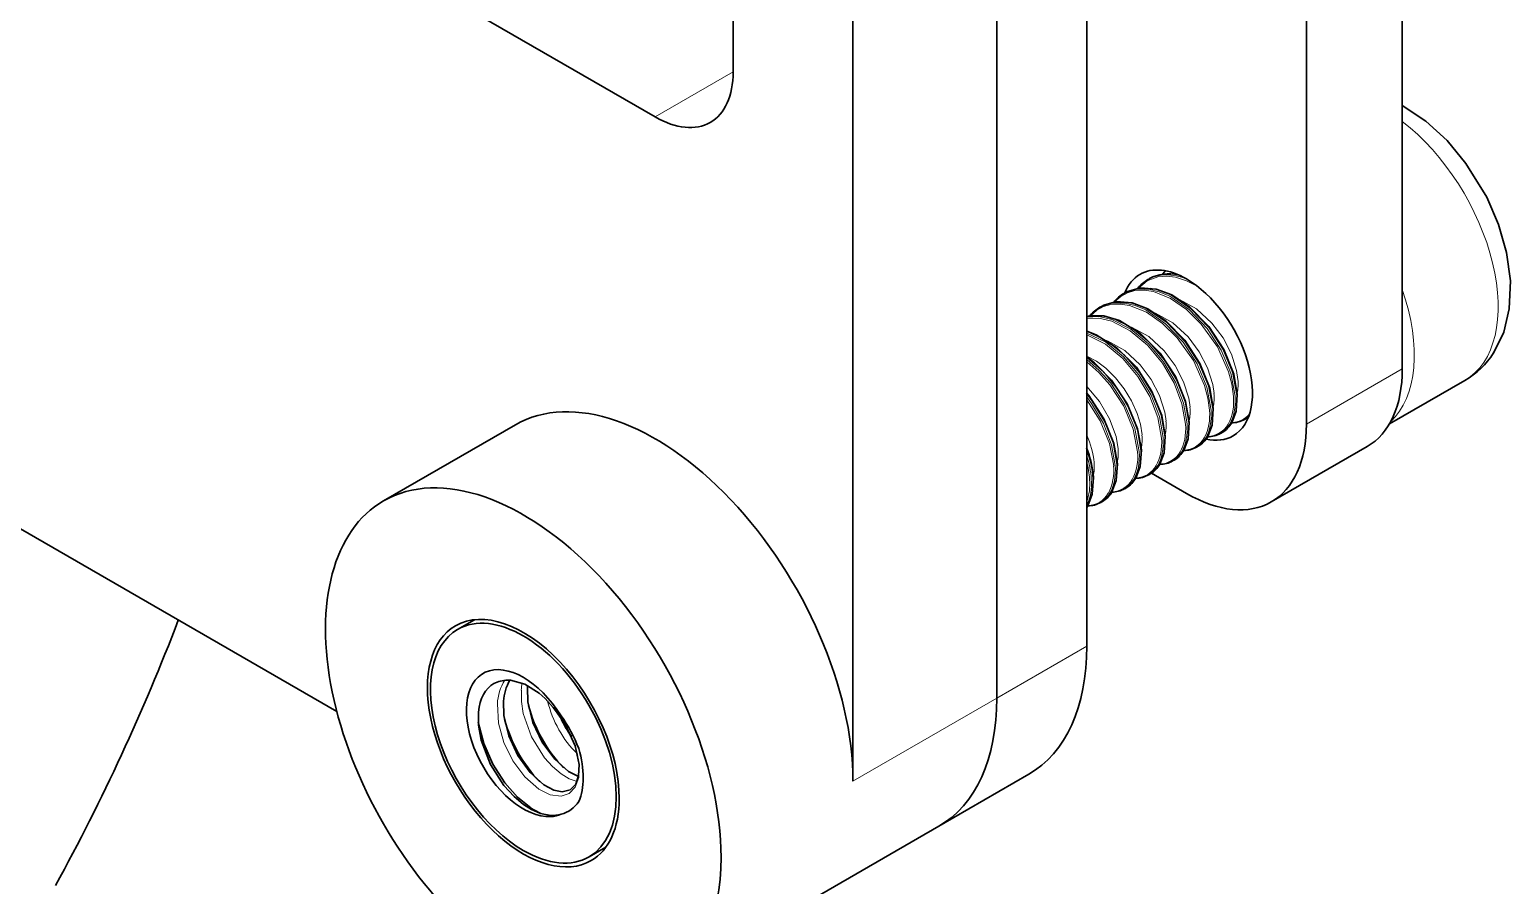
# Model space of a CAD drawing. Extents: x 370 to 946, y 143 to 764.
# Drawn here: x 714.14 to 731.61, y 633.53 to 643.63 of the extents above; entities that cross this region are included whole.
import ezdxf

# ---------------------------------------------------------------- set-up
doc = ezdxf.new("R2010")
doc.units = 0

msp = doc.modelspace()

# ---------------------------------------------------------------- linework, layer by layer
at = {"color": 7, "lineweight": 35}
for p, q in [((730.33, 663.299), (730.33, 639.621)), ((729.199, 662.646), (729.199, 638.968)), ((726.607, 660.027), (726.607, 636.348)), ((725.546, 635.736), (725.546, 659.414)), ((725.546, 659.414), (725.546, 635.736)), ((723.849, 634.756), (723.849, 658.435))]:
    msp.add_line(p, q, dxfattribs=at)
at = {"color": 7, "lineweight": 35, "ltscale": 0.214331}
msp.add_line((722.435, 643.125), (722.435, 651.699), dxfattribs=at)
at = {"color": 7, "lineweight": 35, "ltscale": 0.062635}
msp.add_line((721.516, 642.595), (719.346, 643.847), dxfattribs=at)
at = {"color": 7, "lineweight": 13, "ltscale": 0.026536}
msp.add_line((722.435, 643.125), (721.516, 642.595), dxfattribs=at)
at = {"color": 7, "lineweight": 35, "ltscale": 0.0005483}
for p, q in [((727.328, 640.675), (727.347, 640.686)), ((726.762, 640.349), (726.781, 640.359)), ((727.904, 638.698), (727.923, 638.709)), ((726.772, 638.045), (726.791, 638.056))]:
    msp.add_line(p, q, dxfattribs=at)
at = {"color": 7, "lineweight": 35, "ltscale": 0.001444}
msp.add_line((727.532, 640.779), (727.493, 640.737), dxfattribs=at)
at = {"color": 7, "lineweight": 13, "ltscale": 0.001403}
msp.add_line((727.541, 640.778), (727.501, 640.738), dxfattribs=at)
at = {"color": 7, "lineweight": 35, "ltscale": 0.000547538}
for p, q in [((727.045, 640.512), (727.064, 640.523)), ((728.469, 639.025), (728.488, 639.036)), ((728.186, 638.861), (728.205, 638.872)), ((727.621, 638.535), (727.64, 638.546)), ((727.338, 638.372), (727.357, 638.382)), ((727.055, 638.208), (727.074, 638.219))]:
    msp.add_line(p, q, dxfattribs=at)
at = {"color": 7, "lineweight": 13, "ltscale": 0.032659}
msp.add_line((729.199, 638.968), (730.33, 639.621), dxfattribs=at)
at = {"color": 7, "lineweight": 35, "ltscale": 0.025686}
msp.add_line((730.178, 638.972), (731.068, 639.486), dxfattribs=at)
at = {"color": 7, "lineweight": 35, "ltscale": 0.044908}
msp.add_line((719.866, 638.961), (718.31, 638.063), dxfattribs=at)
at = {"color": 7, "lineweight": 13, "ltscale": 0.000801983}
msp.add_line((728.488, 639.036), (728.515, 639.053), dxfattribs=at)
at = {"color": 7, "lineweight": 35, "ltscale": 0.000799032}
msp.add_line((728.515, 639.053), (728.488, 639.036), dxfattribs=at)
at = {"color": 7, "lineweight": 35, "ltscale": 0.032661}
msp.add_line((729.916, 638.705), (728.785, 638.052), dxfattribs=at)
at = {"color": 7, "lineweight": 35, "ltscale": 0.011969}
msp.add_line((727.785, 638.151), (727.37, 638.391), dxfattribs=at)
at = {"color": 7, "lineweight": 35, "ltscale": 0.124644}
msp.add_line((713.442, 638.07), (717.76, 635.577), dxfattribs=at)
at = {"color": 7, "lineweight": 13, "ltscale": 0.000452559}
msp.add_line((726.606, 637.986), (726.616, 638.001), dxfattribs=at)
at = {"color": 7, "lineweight": 35, "ltscale": 0.000639569}
msp.add_line((726.621, 638.006), (726.607, 637.985), dxfattribs=at)
at = {"color": 7, "lineweight": 35, "ltscale": 0.005728}
for p, q in [((719.384, 636.662), (719.185, 636.548)), ((720.934, 633.978), (720.735, 633.863))]:
    msp.add_line(p, q, dxfattribs=at)
at = {"color": 7, "lineweight": 13, "ltscale": 0.030619}
msp.add_line((725.546, 635.736), (726.607, 636.348), dxfattribs=at)
at = {"color": 7, "lineweight": 35, "ltscale": 0.000548179}
msp.add_line((720.011, 635.884), (720.009, 635.862), dxfattribs=at)
at = {"color": 7, "lineweight": 13, "ltscale": 0.04899}
msp.add_line((725.546, 635.736), (723.849, 634.756), dxfattribs=at)
at = {"color": 7, "lineweight": 35, "ltscale": 0.000505142}
msp.add_line((720.406, 635.529), (720.395, 635.511), dxfattribs=at)
at = {"color": 7, "lineweight": 35, "ltscale": 0.030619}
msp.add_line((724.863, 634.225), (725.924, 634.838), dxfattribs=at)
at = {"color": 7, "lineweight": 35, "ltscale": 0.093897}
msp.add_line((724.863, 634.225), (721.61, 632.347), dxfattribs=at)
at = {"color": 7, "lineweight": 35}
for points in [[(730.33, 642.729), (730.607, 642.545), (730.858, 642.315), (731.081, 642.047), (731.327, 641.646), (731.466, 641.324), (731.561, 640.993), (731.605, 640.661), (731.593, 640.332), (731.527, 640.056), (731.406, 639.809)], [(728.383, 639.318), (728.341, 639.56), (728.225, 639.849), (728.047, 640.123), (727.825, 640.351), (727.61, 640.494), (727.425, 640.564), (727.242, 640.578), (727.09, 640.536), (727.064, 640.523)], [(728.1, 639.154), (728.058, 639.396), (727.942, 639.686), (727.764, 639.959), (727.542, 640.188), (727.328, 640.331), (727.142, 640.4), (726.959, 640.415), (726.807, 640.373), (726.781, 640.359)], [(727.817, 638.991), (727.774, 639.237), (727.655, 639.53), (727.473, 639.807), (727.245, 640.036), (726.993, 640.192), (726.809, 640.247), (726.638, 640.246), (726.607, 640.24)], [(727.534, 638.828), (727.492, 639.072), (727.373, 639.364), (727.193, 639.64), (726.968, 639.868), (726.718, 640.025), (726.608, 640.065)], [(727.252, 638.665), (727.207, 638.913), (727.086, 639.21), (726.9, 639.489), (726.699, 639.693), (726.607, 639.764)], [(726.969, 638.501), (726.926, 638.743), (726.81, 639.033), (726.632, 639.307), (726.606, 639.339)], [(728.383, 639.318), (728.37, 639.122), (728.318, 638.986)], [(728.1, 639.154), (728.087, 638.958), (728.035, 638.823)], [(727.817, 638.991), (727.804, 638.795), (727.752, 638.659)], [(727.534, 638.828), (727.521, 638.632), (727.469, 638.496)], [(727.252, 638.665), (727.238, 638.469), (727.187, 638.333)], [(726.969, 638.501), (726.955, 638.305), (726.904, 638.17)], [(726.686, 638.338), (726.673, 638.142), (726.621, 638.006)], [(720.147, 635.794), (719.978, 635.9), (719.81, 635.947), (719.774, 635.949)], [(720.612, 634.812), (720.493, 634.872), (720.33, 635.015), (720.183, 635.215), (720.074, 635.45), (720.015, 635.692), (720.009, 635.862)], [(720.283, 634.353), (720.162, 634.377), (720.058, 634.422), (719.961, 634.482), (719.851, 634.574), (719.731, 634.705), (719.571, 634.954), (719.462, 635.239), (719.43, 635.417), (719.43, 635.571)], [(720.514, 634.654), (720.417, 634.632), (720.32, 634.652), (720.202, 634.714), (720.041, 634.858), (719.897, 635.058), (719.789, 635.291), (719.732, 635.531), (719.726, 635.699)], [(719.428, 635.454), (719.493, 635.201), (719.601, 634.956), (719.741, 634.737), (719.892, 634.566), (720.049, 634.44)], [(720.618, 634.954), (720.572, 635.174), (720.464, 635.406), (720.393, 635.514)], [(720.618, 634.954), (720.613, 634.819), (720.58, 634.722), (720.514, 634.654)]]:
    msp.add_lwpolyline(points, dxfattribs=at)
at = {"color": 7, "lineweight": 13}
for points in [[(727.911, 640.598), (727.783, 640.662), (727.655, 640.702), (727.548, 640.714), (727.447, 640.706), (727.322, 640.66), (727.218, 640.575)], [(728.339, 639.296), (728.32, 639.44), (728.281, 639.588), (728.149, 639.883), (727.959, 640.151), (727.785, 640.322), (727.594, 640.454), (727.395, 640.533), (727.283, 640.55), (727.176, 640.545), (727.087, 640.52), (727.008, 640.477), (726.936, 640.412)], [(728.358, 639.3), (728.307, 639.57), (728.193, 639.843), (728.028, 640.099), (727.821, 640.318), (727.586, 640.48), (727.463, 640.532), (727.341, 640.562), (727.184, 640.561), (727.045, 640.512)], [(728.377, 639.309), (728.327, 639.579), (728.213, 639.853), (728.048, 640.109), (727.841, 640.328), (727.605, 640.491), (727.482, 640.543), (727.36, 640.573), (727.203, 640.572), (727.064, 640.523)], [(728.056, 639.133), (728.037, 639.276), (727.998, 639.425), (727.866, 639.719), (727.676, 639.988), (727.502, 640.159), (727.311, 640.291), (727.112, 640.37), (727, 640.387), (726.893, 640.382), (726.805, 640.357), (726.725, 640.314), (726.653, 640.248)], [(728.075, 639.136), (728.025, 639.406), (727.91, 639.68), (727.745, 639.935), (727.538, 640.155), (727.303, 640.317), (727.18, 640.369), (727.058, 640.398), (726.901, 640.398), (726.762, 640.349)], [(728.094, 639.146), (728.044, 639.416), (727.93, 639.69), (727.765, 639.945), (727.558, 640.165), (727.322, 640.327), (727.2, 640.38), (727.078, 640.409), (726.921, 640.409), (726.781, 640.359)], [(727.702, 640.441), (727.904, 640.329), (728.085, 640.161), (728.215, 639.987), (728.314, 639.797), (728.376, 639.601), (728.391, 639.495)], [(727.812, 638.982), (727.768, 639.23), (727.669, 639.483), (727.526, 639.723), (727.343, 639.938), (727.132, 640.11), (726.906, 640.22), (726.752, 640.251), (726.607, 640.239)], [(727.792, 638.973), (727.749, 639.217), (727.653, 639.466), (727.513, 639.703), (727.334, 639.917), (727.127, 640.09), (726.905, 640.203), (726.752, 640.238), (726.607, 640.232)], [(727.773, 638.969), (727.731, 639.209), (727.637, 639.454), (727.5, 639.688), (727.324, 639.9), (727.121, 640.071), (726.902, 640.185), (726.751, 640.221), (726.607, 640.218)], [(727.136, 640.115), (727.339, 640.002), (727.52, 639.835), (727.649, 639.661), (727.749, 639.47), (727.81, 639.275), (727.826, 639.168)], [(727.419, 640.278), (727.622, 640.166), (727.802, 639.998), (727.932, 639.824), (728.031, 639.634), (728.093, 639.438), (728.109, 639.331)], [(727.529, 638.819), (727.484, 639.071), (727.382, 639.328), (727.235, 639.571), (727.049, 639.786), (726.835, 639.956), (726.607, 640.062)], [(727.51, 638.81), (727.465, 639.058), (727.367, 639.311), (727.223, 639.551), (727.041, 639.764), (726.831, 639.935), (726.607, 640.045)], [(727.49, 638.806), (727.447, 639.049), (727.351, 639.297), (727.211, 639.533), (727.033, 639.745), (726.827, 639.914), (726.607, 640.025)], [(726.853, 639.952), (727.056, 639.839), (727.237, 639.671), (727.367, 639.498), (727.466, 639.307), (727.528, 639.111), (727.543, 639.005)], [(726.607, 639.773), (726.722, 639.711), (726.832, 639.629), (726.948, 639.515), (727.05, 639.385), (727.135, 639.245), (727.201, 639.097), (727.24, 638.968), (727.26, 638.842)], [(727.246, 638.656), (727.205, 638.893), (727.114, 639.135), (726.981, 639.367), (726.808, 639.581), (726.607, 639.756)], [(727.227, 638.646), (727.175, 638.92), (727.058, 639.197), (726.89, 639.454), (726.755, 639.604), (726.607, 639.731)], [(727.207, 638.643), (727.157, 638.909), (727.045, 639.18), (726.881, 639.432), (726.751, 639.58), (726.607, 639.706)], [(726.607, 639.413), (726.758, 639.235), (726.876, 639.034), (726.953, 638.823), (726.977, 638.678)], [(726.963, 638.492), (726.918, 638.745), (726.816, 639.002), (726.669, 639.245), (726.607, 639.325)], [(726.944, 638.483), (726.901, 638.727), (726.805, 638.976), (726.665, 639.212), (726.607, 639.291)], [(726.925, 638.479), (726.876, 638.741), (726.767, 639.007), (726.607, 639.258)], [(719.937, 635.831), (719.938, 635.695), (719.96, 635.555), (720.056, 635.281), (720.209, 635.032), (720.303, 634.928), (720.405, 634.842), (720.499, 634.785), (720.594, 634.751)], [(719.654, 635.668), (719.667, 635.442), (719.732, 635.213), (719.838, 634.997), (719.978, 634.808), (720.144, 634.663), (720.277, 634.597), (720.405, 634.581), (720.5, 634.612), (720.57, 634.684), (720.614, 634.801), (720.62, 634.947)], [(720.62, 634.947), (720.601, 635.073), (720.562, 635.203), (720.435, 635.454), (720.395, 635.511)]]:
    msp.add_lwpolyline(points, dxfattribs=at)
at = {"color": 7, "lineweight": 35}
for centre, radius, start, end in [((727.543, 640.306), 0.427, 120.2348, 141.2202), ((727.574, 640.264), 0.48, 76.4763, 118.2665), ((727.26, 640.143), 0.427, 120.2348, 141.2202), ((726.977, 639.98), 0.427, 120.2348, 141.2202), ((730.566, 640.349), 0.999, 300.2171, 327.2879), ((728.046, 639.142), 0.314, 300.6018, 330.1465), ((728.316, 639.296), 0.311, 270.1219, 299.4702), ((727.763, 638.979), 0.314, 300.6018, 330.1465), ((728.033, 639.132), 0.311, 270.1219, 299.4702), ((725.47, 638.25), 1.219, 4.1598, 21.2325), ((727.48, 638.816), 0.314, 300.6018, 330.1465), ((727.75, 638.969), 0.311, 270.1219, 299.4702), ((727.185, 638.642), 0.311, 270.1219, 299.4702), ((727.197, 638.652), 0.314, 300.6018, 330.1465), ((727.468, 638.806), 0.311, 270.1219, 299.4702), ((726.902, 638.479), 0.311, 270.1219, 299.4702), ((726.914, 638.489), 0.314, 300.6018, 330.1465), ((726.619, 638.316), 0.311, 270.1219, 299.4702), ((726.632, 638.326), 0.314, 300.6018, 330.1465), ((692.095, 645.759), 25.476, 331.3044, 339.0666), ((719.771, 635.62), 0.328, 89.5271, 118.7839), ((720.238, 635.681), 0.511, 148.5191, 177.9859), ((719.345, 634.841), 1.246, 32.5626, 49.9278), ((721.643, 636.077), 1.677, 194.777, 223.9595), ((721.361, 635.914), 1.677, 194.777, 223.9595), ((721.615, 636.057), 1.334, 204.5379, 215.4473), ((719.06, 634.559), 1.659, 20.5394, 35.8002), ((720.483, 635.095), 0.786, 236.4574, 246.377), ((720.305, 634.69), 0.338, 266.232, 287.2401), ((720.33, 634.693), 0.334, 283.1236, 328.0251)]:
    msp.add_arc(centre, radius, start, end, dxfattribs=at)
at = {"color": 7, "lineweight": 13}
for centre, radius, start, end in [((727.57, 640.264), 0.478, 73.8155, 117.9028), ((727.842, 639.447), 0.551, 348.1309, 4.9951), ((727.559, 639.283), 0.551, 348.1309, 4.9951), ((727.765, 639.235), 0.576, 332.5506, 6.0182), ((727.276, 639.12), 0.551, 348.1309, 4.9951), ((727.482, 639.072), 0.576, 332.5506, 6.0182), ((728.31, 639.271), 0.283, 271.8308, 320.4249), ((728.329, 639.267), 0.28, 300.043, 312.3311), ((726.993, 638.957), 0.551, 348.1309, 4.9951), ((728.026, 639.111), 0.286, 272.0565, 330.5336), ((728.033, 639.12), 0.3, 300.627, 330.1527), ((728.052, 639.131), 0.301, 300.6272, 330.1518), ((725.699, 638.421), 1, 5.3989, 24.7706), ((726.71, 638.793), 0.551, 348.1309, 4.9951), ((727.743, 638.948), 0.286, 272.0565, 330.5336), ((727.751, 638.957), 0.3, 300.627, 330.1527), ((727.77, 638.968), 0.301, 300.6272, 330.1518), ((725.471, 638.244), 1.212, 4.0442, 20.473), ((725.496, 638.24), 1.168, 3.9331, 17.9737), ((726.428, 638.63), 0.551, 348.1309, 4.9951), ((726.634, 638.582), 0.576, 332.5506, 6.0182), ((727.46, 638.784), 0.286, 272.0565, 330.5336), ((727.468, 638.793), 0.3, 300.627, 330.1527), ((727.487, 638.804), 0.301, 300.6272, 330.1518), ((725.544, 638.245), 1.1, 3.6905, 14.927), ((726.145, 638.467), 0.551, 348.1309, 4.9951), ((726.351, 638.419), 0.576, 332.5506, 6.0182), ((726.383, 638.432), 0.582, 332.5918, 5.9028), ((727.178, 638.621), 0.286, 272.0565, 330.5336), ((727.185, 638.63), 0.3, 300.627, 330.1527), ((727.204, 638.641), 0.301, 300.6272, 330.1518), ((726.002, 638.262), 0.641, 340.6831, 4.8352), ((726.06, 638.26), 0.604, 335.298, 5.661), ((726.895, 638.458), 0.286, 272.0565, 330.5336), ((726.902, 638.467), 0.3, 300.627, 330.1527), ((726.921, 638.478), 0.301, 300.6272, 330.1518), ((726.612, 638.294), 0.286, 272.0565, 330.5336), ((726.619, 638.303), 0.3, 300.627, 330.1527), ((726.638, 638.314), 0.301, 300.6272, 330.1518), ((720.198, 635.65), 0.544, 146.8491, 178.1308), ((720.645, 635.785), 0.71, 169.5432, 176.2399), ((721.516, 636.005), 1.305, 193.5297, 225.2826)]:
    msp.add_arc(centre, radius, start, end, dxfattribs=at)
at = {"color": 7, "lineweight": 35}
for centre, major_axis, ratio, start_param, end_param in [((721.516, 643.656), (-0.65, 1.126), 0.57735, 3.141593, 3.926991), ((721.516, 643.656), (-0.65, 1.126), 0.57735, 2.356194, 3.141593), ((727.785, 639.784), (0.55, -0.953), 0.57735, 2.356194, 3.141593), ((727.785, 639.784), (0.55, -0.953), 0.57735, 3.141593, 3.571295), ((727.785, 639.784), (0.55, -0.953), 0.57735, 0, 2.356194), ((728.916, 640.437), (1, -1.732), 0.57735, 6.283185, 7.068583), ((721.516, 636.103), (-1.65, 2.858), 0.57735, 3.926991, 6.283185), ((727.785, 639.784), (1, -1.732), 0.57735, 6.283185, 7.068583), ((727.785, 639.784), (0.55, -0.953), 0.57735, 5.799017, 6.283185), ((719.96, 635.205), (-1.65, 2.858), 0.57735, 3.926991, 6.283185), ((719.96, 635.205), (-1.65, 2.858), 0.57735, 6.283185, 9.424778), ((727.785, 639.784), (1, -1.732), 0.57735, 5.497787, 6.283185), ((719.96, 635.205), (-0.775, 1.342), 0.57735, 3.141593, 6.283185), ((719.96, 635.205), (-0.8, 1.386), 0.57735, 3.926991, 6.283185), ((719.96, 635.205), (-0.8, 1.386), 0.57735, 6.283185, 9.424778), ((719.96, 635.205), (-0.775, 1.342), 0.57735, 6.283185, 8.63938), ((724.274, 637.696), (1.65, -2.858), 0.57735, 6.283185, 7.068583), ((719.96, 635.205), (-0.475, 0.823), 0.57735, 4.773122, 9.13938), ((720.033, 635.155), (0.419, -0.753), 0.581646, 3.141419, 3.845376), ((723.213, 637.083), (1.65, -2.858), 0.57735, 6.283185, 7.068583), ((723.213, 637.083), (1.65, -2.858), 0.57735, 6.283185, 7.068583), ((719.96, 635.205), (-0.5, 0.866), 0.57735, 3.534289, 4.319693), ((719.96, 635.205), (-0.8, 1.386), 0.57735, 3.141593, 3.926991), ((719.96, 635.205), (-0.475, 0.823), 0.57735, 2.856194, 3.080859), ((719.96, 635.205), (-0.775, 1.342), 0.57735, 2.356194, 3.141593), ((719.96, 635.205), (-1.65, 2.858), 0.57735, 3.141593, 3.926991)]:
    msp.add_ellipse(centre, major_axis=major_axis, ratio=ratio, start_param=start_param, end_param=end_param, dxfattribs=at)
at = {"color": 7, "lineweight": 13}
for centre, major_axis, ratio, start_param, end_param in [((730.118, 641.131), (0.95, -1.645), 0.57735, 6.283156, 8.480822), ((727.885, 639.713), (0.558, -0.962), 0.596661, 2.488896, 3.140423), ((729.128, 640.56), (0.95, -1.645), 0.57735, 0.130631, 1.248353), ((727.729, 639.644), (0.459, -0.782), 0.553258, 0.296156, 0.824533), ((727.747, 639.656), (0.46, -0.783), 0.5529, 0.295492, 0.820919), ((727.446, 639.481), (0.459, -0.782), 0.553258, 0.296156, 0.824533), ((727.464, 639.493), (0.46, -0.783), 0.5529, 0.295492, 0.820919), ((727.151, 639.31), (0.454, -0.773), 0.553018, 0.295116, 0.823806), ((727.163, 639.318), (0.459, -0.782), 0.553258, 0.296156, 0.824533), ((727.181, 639.33), (0.46, -0.783), 0.5529, 0.295492, 0.820919), ((726.868, 639.147), (0.454, -0.773), 0.553018, 0.295116, 0.823806), ((726.88, 639.154), (0.459, -0.782), 0.553258, 0.296156, 0.824533), ((726.898, 639.166), (0.46, -0.783), 0.5529, 0.295492, 0.820918), ((726.598, 638.991), (0.459, -0.782), 0.553258, 0.296156, 0.824533), ((726.615, 639.003), (0.46, -0.783), 0.5529, 0.295492, 0.820918), ((726.315, 638.828), (0.459, -0.782), 0.553258, 0.296157, 0.824533), ((726.05, 638.677), (0.46, -0.783), 0.5529, 0.295492, 0.820919)]:
    msp.add_ellipse(centre, major_axis=major_axis, ratio=ratio, start_param=start_param, end_param=end_param, dxfattribs=at)

doc.saveas('drawing.dxf')
